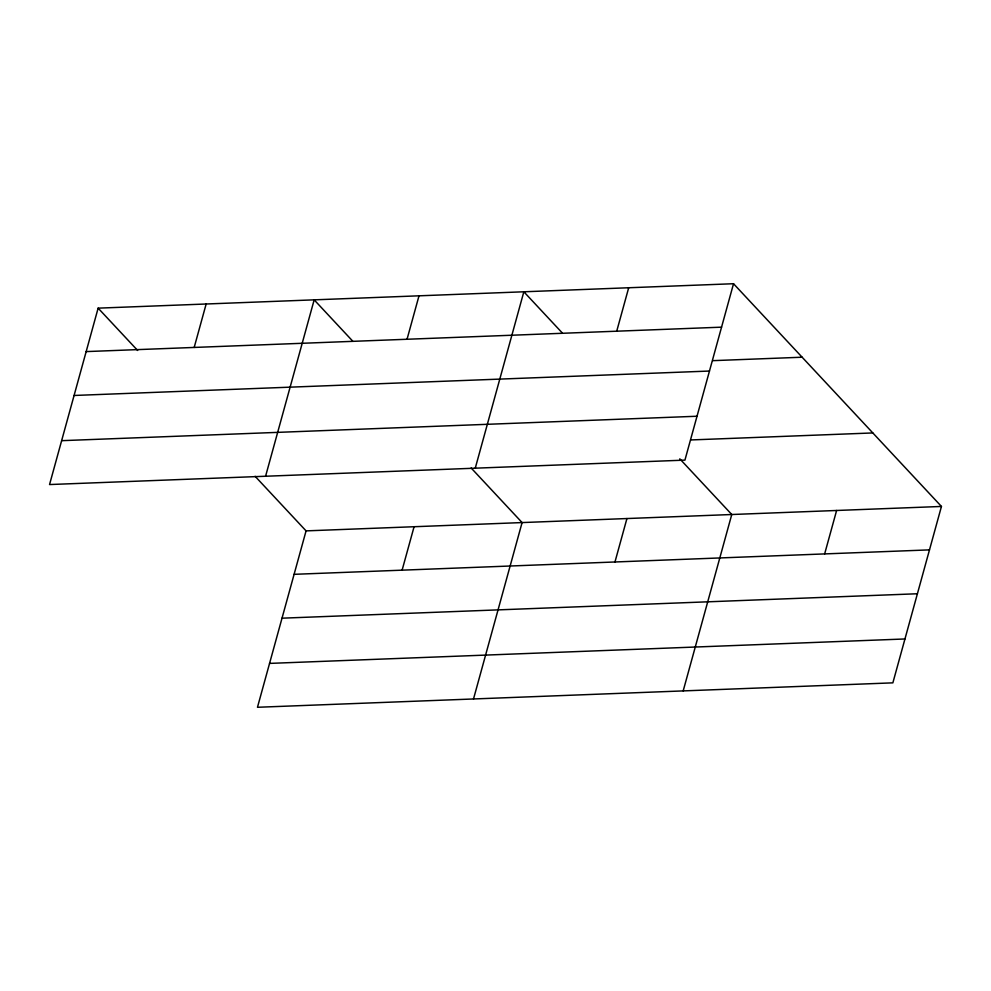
<?xml version="1.0" encoding="UTF-8"?>
<svg xmlns="http://www.w3.org/2000/svg" width="991" height="991" viewBox="0 0 991 991"><rect width="100%" height="100%" fill="white"/><g stroke="black" fill="none" stroke-linecap="round" stroke-linejoin="round"><path stroke-width="1.49" d="M98.134 308.151L49.55 484.549L684.93 460.121L733.526 283.723L98.134 308.151L137.65 350.467M194.186 347.445L206.153 304.002M265.576 476.25L314.172 299.852L352.635 341.053M255.121 476.312L306.07 530.879L257.474 707.277L892.866 682.849L941.45 506.451L733.526 283.723M407.041 339.256L419.007 295.814M402.111 570.159L414.077 526.729M475.259 468.186L523.843 291.788L562.318 332.988M473.512 698.965L522.096 522.567L471.159 468M616.724 331.192L628.69 287.762M614.965 561.984L626.931 518.541M683.183 690.9L731.767 514.502L679.789 458.833M824.648 553.919L836.615 510.476M86.167 351.594L721.559 327.166M712.715 360.662L802.14 357.218M74.09 395.471L709.469 371.043M61.64 440.673L697.02 416.245M690.913 439.942L872.836 432.943M306.07 530.879L941.45 506.451M294.104 574.322L929.484 549.881M282.014 618.186L917.393 593.758M269.564 663.4L904.944 638.972"/></g></svg>
